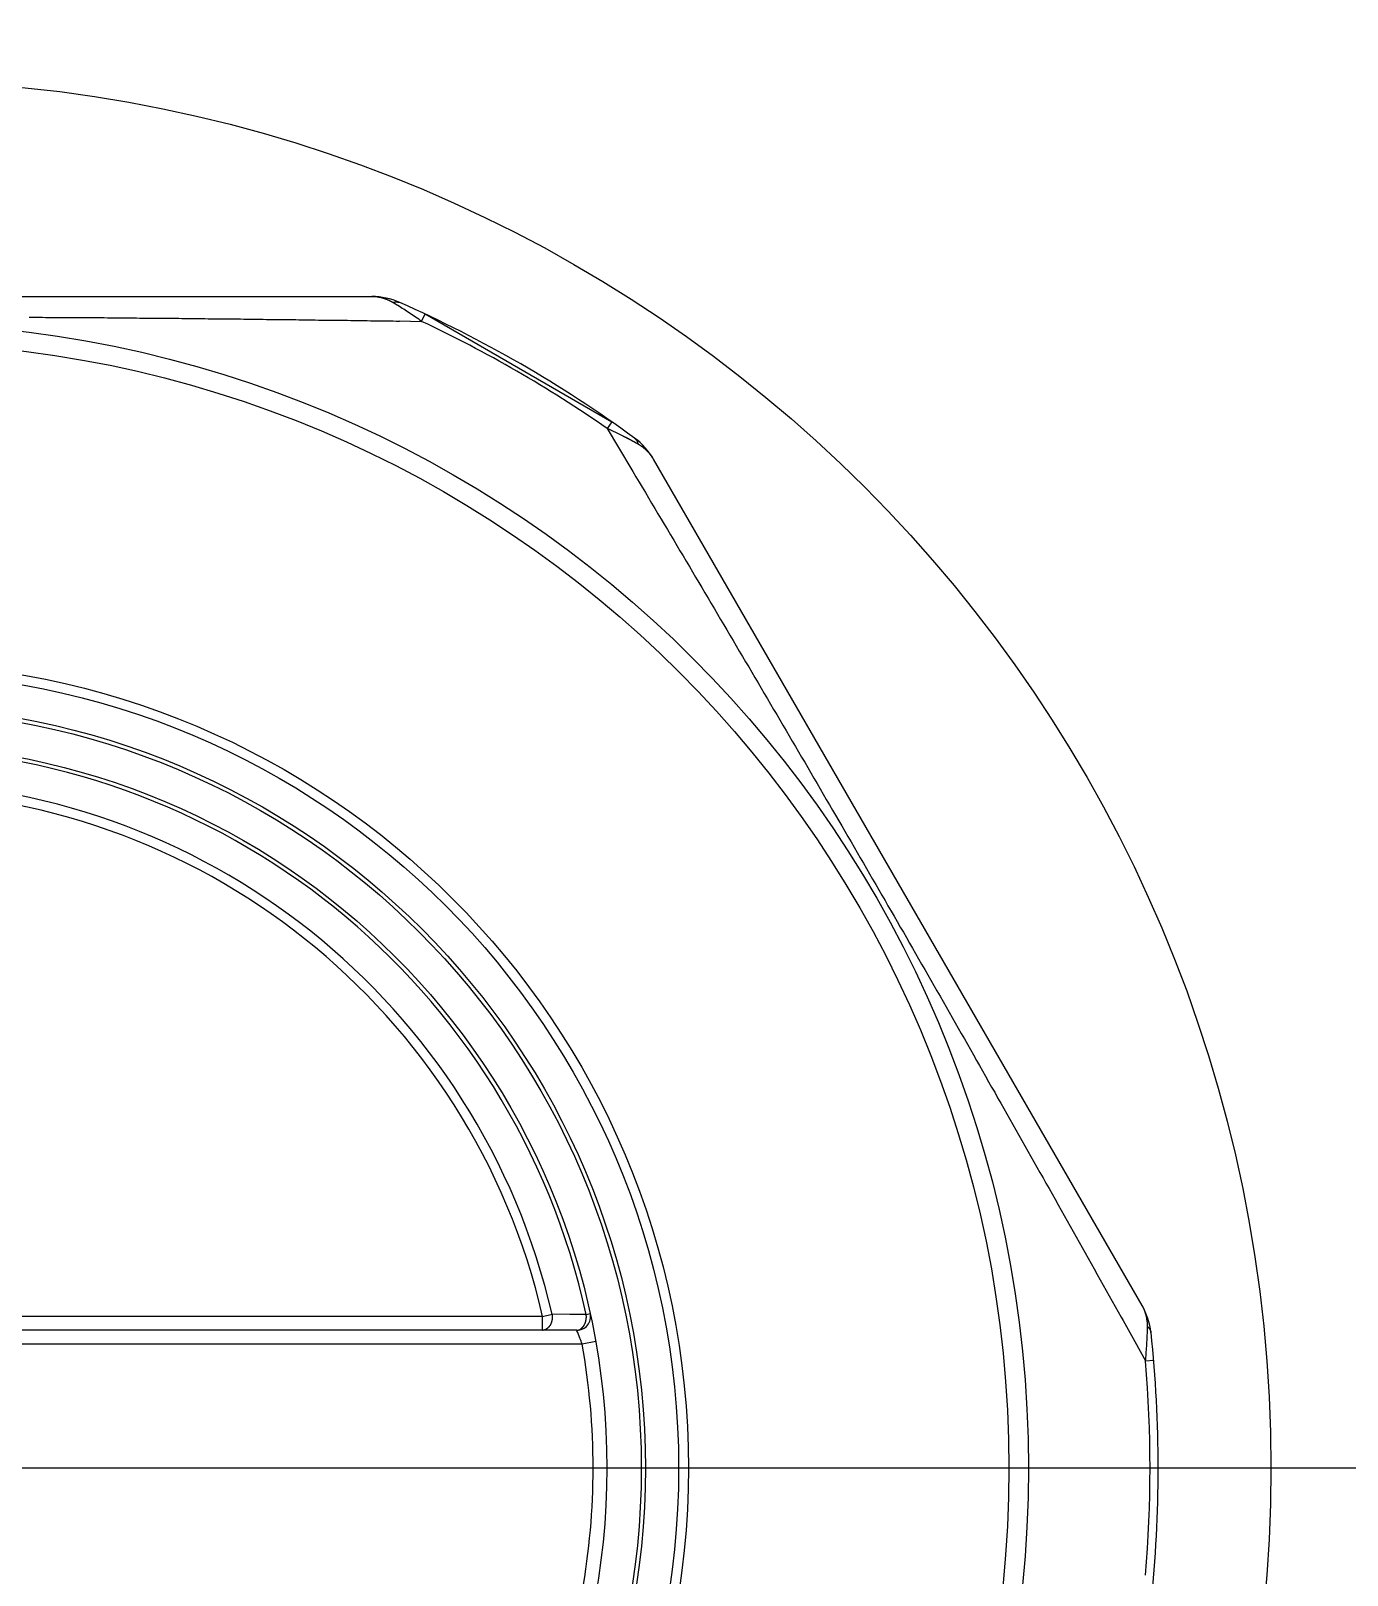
# Model space of a CAD drawing. Header units: millimetres. Extents: x 0 to 3800, y -67 to 2530.
# Drawn here: x 3289.23 to 3299.03, y 953.34 to 964.84 of the extents above; entities that cross this region are included whole.
import ezdxf
from ezdxf.lldxf.tags import DXFTag

# ---------------------------------------------------------------- set-up
doc = ezdxf.new("R2010")
doc.units = ezdxf.units.MM
doc.layers.add('내부선 및 부속', color=4, linetype='Continuous')
doc.layers.add('중심선', color=1, linetype='DASHED')
tags = doc.linetypes.add('DASHDOT', pattern=[70, 31, -13, 13, -13]).pattern_tags.tags
tags[10:11] = [DXFTag(74, 4), DXFTag(75, 0), DXFTag(340, '0'), DXFTag(46, 0.0), DXFTag(50, 0.0), DXFTag(44, 0.0), DXFTag(45, 0.0)]
tags[8:9] = [DXFTag(74, 4), DXFTag(75, 0), DXFTag(340, '0'), DXFTag(46, 0.0), DXFTag(50, 0.0), DXFTag(44, 0.0), DXFTag(45, 0.0)]
tags[6:7] = [DXFTag(74, 4), DXFTag(75, 0), DXFTag(340, '0'), DXFTag(46, 0.0), DXFTag(50, 0.0), DXFTag(44, 0.0), DXFTag(45, 0.0)]
tags[4:5] = [DXFTag(74, 4), DXFTag(75, 0), DXFTag(340, '0'), DXFTag(46, 0.0), DXFTag(50, 0.0), DXFTag(44, 0.0), DXFTag(45, 0.0)]
tags = doc.linetypes.add('DASHED', pattern=[25.72, 12.86, -12.86]).pattern_tags.tags
tags[6:7] = [DXFTag(74, 4), DXFTag(75, 0), DXFTag(340, '0'), DXFTag(46, 0.0), DXFTag(50, 0.0), DXFTag(44, 0.0), DXFTag(45, 0.0)]
tags[4:5] = [DXFTag(74, 4), DXFTag(75, 0), DXFTag(340, '0'), DXFTag(46, 0.0), DXFTag(50, 0.0), DXFTag(44, 0.0), DXFTag(45, 0.0)]

msp = doc.modelspace()

# ---------------------------------------------------------------- linework, layer by layer
at = {"layer": '내부선 및 부속', "linetype": 'Continuous'}
for p, q in [((3284.488, 962.862), (3291.765, 962.862)), ((3292.136, 962.677), (3292.162, 962.732)), ((3292.162, 962.732), (3293.552, 961.929)), ((3291.972, 962.68), (3292.136, 962.677)), ((3293.552, 961.929), (3293.518, 961.879)), ((3293.518, 961.879), (3293.602, 961.738)), ((3293.602, 961.738), (3293.709, 961.559)), ((3297.502, 955.348), (3293.864, 961.65)), ((3293.037, 955.265), (3283.215, 955.265)), ((3293.037, 955.265), (3293.108, 955.282)), ((3293.037, 955.163), (3293.037, 955.265)), ((3293.239, 955.281), (3293.108, 955.282)), ((3293.362, 955.281), (3293.239, 955.281)), ((3293.362, 955.281), (3293.391, 955.287)), ((3297.346, 955.26), (3297.36, 955.235)), ((3297.36, 955.235), (3297.447, 955.078)), ((3293.291, 955.163), (3282.961, 955.163)), ((3293.293, 955.159), (3293.291, 955.163)), ((3293.331, 955.06), (3282.921, 955.06)), ((3293.433, 955.078), (3293.332, 955.06)), ((3297.447, 955.078), (3297.528, 954.934)), ((3297.528, 954.934), (3297.588, 954.939))]:
    msp.add_line(p, q, dxfattribs=at)
at = {"layer": '내부선 및 부속', "linetype": 'Continuous', "flags": 128}
for points in [[(3291.921, 962.817), (3291.92, 962.818), (3291.919, 962.818), (3291.918, 962.819), (3291.917, 962.819), (3291.916, 962.82), (3291.916, 962.82), (3291.915, 962.821), (3291.914, 962.821), (3291.913, 962.822), (3291.912, 962.822), (3291.911, 962.823), (3291.91, 962.823), (3291.909, 962.824), (3291.908, 962.824), (3291.907, 962.825), (3291.907, 962.825), (3291.906, 962.826), (3291.905, 962.826), (3291.904, 962.827), (3291.903, 962.827), (3291.902, 962.828), (3291.901, 962.828), (3291.9, 962.829), (3291.899, 962.829), (3291.898, 962.83), (3291.897, 962.83), (3291.896, 962.83), (3291.896, 962.831), (3291.895, 962.831), (3291.894, 962.832), (3291.893, 962.832), (3291.892, 962.833), (3291.891, 962.833), (3291.89, 962.834), (3291.889, 962.834), (3291.888, 962.834), (3291.887, 962.835), (3291.886, 962.835), (3291.885, 962.836), (3291.884, 962.836), (3291.883, 962.836), (3291.882, 962.837), (3291.881, 962.837), (3291.88, 962.838), (3291.879, 962.838), (3291.879, 962.838), (3291.878, 962.839), (3291.877, 962.839), (3291.876, 962.84), (3291.875, 962.84), (3291.874, 962.84), (3291.873, 962.841), (3291.872, 962.841), (3291.871, 962.841), (3291.87, 962.842), (3291.869, 962.842), (3291.868, 962.843), (3291.867, 962.843), (3291.866, 962.843), (3291.865, 962.844), (3291.864, 962.844), (3291.863, 962.844), (3291.862, 962.845), (3291.861, 962.845), (3291.86, 962.845), (3291.859, 962.846), (3291.858, 962.846), (3291.857, 962.846), (3291.856, 962.847), (3291.855, 962.847), (3291.854, 962.847), (3291.853, 962.848), (3291.852, 962.848), (3291.851, 962.848), (3291.85, 962.848), (3291.849, 962.849), (3291.848, 962.849), (3291.847, 962.849), (3291.846, 962.85), (3291.845, 962.85), (3291.844, 962.85), (3291.843, 962.85), (3291.842, 962.851), (3291.841, 962.851), (3291.84, 962.851), (3291.839, 962.852), (3291.838, 962.852), (3291.837, 962.852), (3291.836, 962.852), (3291.835, 962.853), (3291.834, 962.853), (3291.833, 962.853), (3291.832, 962.853), (3291.831, 962.854), (3291.83, 962.854), (3291.829, 962.854), (3291.828, 962.854), (3291.827, 962.854), (3291.826, 962.855), (3291.825, 962.855), (3291.825, 962.855), (3291.824, 962.855), (3291.823, 962.855), (3291.822, 962.856), (3291.821, 962.856), (3291.82, 962.856), (3291.819, 962.856), (3291.818, 962.856), (3291.817, 962.857), (3291.816, 962.857), (3291.815, 962.857), (3291.814, 962.857), (3291.813, 962.857), (3291.812, 962.857), (3291.811, 962.858), (3291.81, 962.858), (3291.809, 962.858), (3291.808, 962.858), (3291.807, 962.858), (3291.806, 962.858), (3291.805, 962.859), (3291.804, 962.859), (3291.803, 962.859), (3291.802, 962.859), (3291.801, 962.859), (3291.8, 962.859), (3291.798, 962.859), (3291.797, 962.859), (3291.796, 962.86), (3291.795, 962.86), (3291.794, 962.86), (3291.793, 962.86), (3291.792, 962.86), (3291.791, 962.86), (3291.79, 962.86), (3291.789, 962.86), (3291.788, 962.86), (3291.787, 962.86), (3291.786, 962.861), (3291.785, 962.861), (3291.784, 962.861), (3291.783, 962.861), (3291.782, 962.861), (3291.781, 962.861), (3291.78, 962.861), (3291.779, 962.861), (3291.778, 962.861), (3291.777, 962.861), (3291.776, 962.861), (3291.775, 962.861), (3291.774, 962.861), (3291.773, 962.861), (3291.772, 962.861), (3291.771, 962.861), (3291.77, 962.861), (3291.769, 962.861), (3291.768, 962.861), (3291.767, 962.861), (3291.766, 962.861), (3291.764, 962.861), (3291.764, 962.861)], [(3291.921, 962.817), (3291.921, 962.817), (3291.922, 962.818), (3291.922, 962.818), (3291.922, 962.818), (3291.922, 962.818), (3291.923, 962.818), (3291.923, 962.818), (3291.923, 962.818), (3291.924, 962.818), (3291.924, 962.818), (3291.924, 962.819), (3291.925, 962.819), (3291.925, 962.819), (3291.925, 962.819), (3291.926, 962.819), (3291.926, 962.819), (3291.926, 962.819), (3291.927, 962.819), (3291.927, 962.819), (3291.927, 962.819), (3291.927, 962.819), (3291.928, 962.82), (3291.928, 962.82), (3291.928, 962.82), (3291.929, 962.82), (3291.929, 962.82), (3291.929, 962.82), (3291.93, 962.82), (3291.93, 962.82), (3291.93, 962.82), (3291.931, 962.82), (3291.931, 962.82), (3291.931, 962.82), (3291.932, 962.82), (3291.932, 962.821), (3291.932, 962.821), (3291.933, 962.821), (3291.933, 962.821), (3291.933, 962.821), (3291.934, 962.821), (3291.934, 962.821), (3291.934, 962.821), (3291.935, 962.821), (3291.935, 962.821), (3291.935, 962.821), (3291.936, 962.821), (3291.936, 962.821), (3291.936, 962.821), (3291.937, 962.821), (3291.937, 962.821), (3291.937, 962.821), (3291.937, 962.822), (3291.938, 962.822), (3291.938, 962.822), (3291.938, 962.822), (3291.939, 962.822), (3291.939, 962.822), (3291.939, 962.822), (3291.94, 962.822), (3291.94, 962.822), (3291.94, 962.822), (3291.941, 962.822), (3291.941, 962.822), (3291.941, 962.822), (3291.942, 962.822), (3291.942, 962.822), (3291.942, 962.822), (3291.943, 962.822), (3291.943, 962.822), (3291.943, 962.822), (3291.944, 962.822), (3291.944, 962.822), (3291.944, 962.822), (3291.945, 962.822), (3291.945, 962.822), (3291.945, 962.822), (3291.946, 962.822), (3291.946, 962.822), (3291.946, 962.822), (3291.947, 962.822), (3291.947, 962.822), (3291.947, 962.822), (3291.948, 962.822), (3291.948, 962.822), (3291.948, 962.822), (3291.949, 962.822), (3291.949, 962.822), (3291.949, 962.822), (3291.95, 962.822), (3291.95, 962.822), (3291.951, 962.822), (3291.951, 962.822), (3291.951, 962.822), (3291.952, 962.822), (3291.952, 962.822), (3291.952, 962.822), (3291.953, 962.822), (3291.953, 962.822), (3291.953, 962.822), (3291.954, 962.822), (3291.954, 962.822), (3291.954, 962.822), (3291.954, 962.822), (3291.955, 962.822), (3291.955, 962.822), (3291.955, 962.822), (3291.956, 962.822), (3291.956, 962.822), (3291.956, 962.822), (3291.957, 962.822), (3291.957, 962.822), (3291.957, 962.822), (3291.957, 962.822), (3291.958, 962.822), (3291.958, 962.821), (3291.958, 962.821), (3291.959, 962.821), (3291.959, 962.821), (3291.959, 962.821), (3291.96, 962.821), (3291.96, 962.821), (3291.96, 962.821), (3291.961, 962.821), (3291.961, 962.821), (3291.961, 962.821), (3291.962, 962.821), (3291.962, 962.821), (3291.962, 962.821), (3291.963, 962.821), (3291.963, 962.821), (3291.963, 962.82), (3291.964, 962.82), (3291.964, 962.82), (3291.964, 962.82), (3291.965, 962.82), (3291.965, 962.82), (3291.965, 962.82), (3291.966, 962.82), (3291.966, 962.82), (3291.966, 962.82), (3291.967, 962.82), (3291.967, 962.819), (3291.967, 962.819), (3291.967, 962.819), (3291.968, 962.819), (3291.968, 962.819), (3291.968, 962.819), (3291.969, 962.819), (3291.969, 962.819), (3291.969, 962.819), (3291.97, 962.818), (3291.97, 962.818), (3291.97, 962.818), (3291.971, 962.818), (3291.971, 962.818), (3291.971, 962.818), (3291.971, 962.818), (3291.972, 962.818), (3291.972, 962.818), (3291.972, 962.817), (3291.972, 962.817)], [(3291.959, 962.795), (3291.958, 962.795), (3291.958, 962.795), (3291.958, 962.795), (3291.957, 962.795), (3291.957, 962.796), (3291.957, 962.796), (3291.957, 962.796), (3291.956, 962.796), (3291.956, 962.796), (3291.956, 962.796), (3291.955, 962.797), (3291.955, 962.797), (3291.955, 962.797), (3291.954, 962.797), (3291.954, 962.797), (3291.954, 962.798), (3291.954, 962.798), (3291.953, 962.798), (3291.953, 962.798), (3291.953, 962.798), (3291.952, 962.798), (3291.952, 962.799), (3291.952, 962.799), (3291.952, 962.799), (3291.951, 962.799), (3291.951, 962.799), (3291.951, 962.8), (3291.95, 962.8), (3291.95, 962.8), (3291.95, 962.8), (3291.949, 962.8), (3291.949, 962.8), (3291.949, 962.801), (3291.949, 962.801), (3291.948, 962.801), (3291.948, 962.801), (3291.948, 962.801), (3291.947, 962.802), (3291.947, 962.802), (3291.947, 962.802), (3291.946, 962.802), (3291.946, 962.802), (3291.946, 962.802), (3291.946, 962.803), (3291.945, 962.803), (3291.945, 962.803), (3291.945, 962.803), (3291.944, 962.803), (3291.944, 962.804), (3291.944, 962.804), (3291.944, 962.804), (3291.943, 962.804), (3291.943, 962.804), (3291.943, 962.804), (3291.942, 962.805), (3291.942, 962.805), (3291.942, 962.805), (3291.941, 962.805), (3291.941, 962.805), (3291.941, 962.806), (3291.941, 962.806), (3291.94, 962.806), (3291.94, 962.806), (3291.94, 962.806), (3291.939, 962.806), (3291.939, 962.807), (3291.939, 962.807), (3291.938, 962.807), (3291.938, 962.807), (3291.938, 962.807), (3291.938, 962.807), (3291.937, 962.808), (3291.937, 962.808), (3291.937, 962.808), (3291.936, 962.808), (3291.936, 962.808), (3291.936, 962.809), (3291.936, 962.809), (3291.935, 962.809), (3291.935, 962.809), (3291.935, 962.809), (3291.934, 962.809), (3291.934, 962.81), (3291.934, 962.81), (3291.933, 962.81), (3291.933, 962.81), (3291.933, 962.81), (3291.933, 962.811), (3291.932, 962.811), (3291.932, 962.811), (3291.932, 962.811), (3291.931, 962.811), (3291.931, 962.811), (3291.931, 962.812), (3291.93, 962.812), (3291.93, 962.812), (3291.93, 962.812), (3291.93, 962.812), (3291.929, 962.812), (3291.929, 962.813), (3291.929, 962.813), (3291.929, 962.813), (3291.928, 962.813), (3291.928, 962.813), (3291.928, 962.813), (3291.927, 962.814), (3291.927, 962.814), (3291.927, 962.814), (3291.927, 962.814), (3291.926, 962.814), (3291.926, 962.814), (3291.926, 962.815), (3291.925, 962.815), (3291.925, 962.815), (3291.925, 962.815), (3291.925, 962.815), (3291.924, 962.815), (3291.924, 962.816), (3291.924, 962.816), (3291.923, 962.816), (3291.923, 962.816), (3291.923, 962.816), (3291.922, 962.817), (3291.922, 962.817), (3291.922, 962.817), (3291.922, 962.817), (3291.921, 962.817), (3291.921, 962.817), (3291.921, 962.817)], [(3289.214, 962.708), (3289.239, 962.708), (3289.263, 962.708), (3289.287, 962.708), (3289.311, 962.708), (3289.335, 962.707), (3289.36, 962.707), (3289.384, 962.707), (3289.408, 962.707), (3289.432, 962.707), (3289.456, 962.707), (3289.48, 962.707), (3289.505, 962.706), (3289.529, 962.706), (3289.553, 962.706), (3289.577, 962.706), (3289.601, 962.706), (3289.626, 962.706), (3289.65, 962.705), (3289.674, 962.705), (3289.698, 962.705), (3289.722, 962.705), (3289.746, 962.705), (3289.771, 962.705), (3289.795, 962.704), (3289.819, 962.704), (3289.843, 962.704), (3289.867, 962.704), (3289.892, 962.704), (3289.916, 962.703), (3289.94, 962.703), (3289.964, 962.703), (3289.988, 962.703), (3290.013, 962.703), (3290.037, 962.702), (3290.061, 962.702), (3290.085, 962.702), (3290.109, 962.702), (3290.133, 962.701), (3290.158, 962.701), (3290.182, 962.701), (3290.206, 962.701), (3290.23, 962.701), (3290.254, 962.7), (3290.279, 962.7), (3290.303, 962.7), (3290.327, 962.7), (3290.351, 962.699), (3290.375, 962.699), (3290.399, 962.699), (3290.424, 962.699), (3290.448, 962.698), (3290.472, 962.698), (3290.496, 962.698), (3290.52, 962.698), (3290.545, 962.697), (3290.545, 962.697), (3290.569, 962.697), (3290.593, 962.697), (3290.617, 962.697), (3290.641, 962.696), (3290.666, 962.696), (3290.69, 962.696), (3290.714, 962.695), (3290.738, 962.695), (3290.762, 962.695), (3290.786, 962.695), (3290.811, 962.694), (3290.835, 962.694), (3290.859, 962.694), (3290.883, 962.694), (3290.907, 962.693), (3290.932, 962.693), (3290.956, 962.693), (3290.98, 962.692), (3291.004, 962.692), (3291.028, 962.692), (3291.052, 962.691), (3291.077, 962.691), (3291.101, 962.691), (3291.125, 962.691), (3291.149, 962.69), (3291.173, 962.69), (3291.198, 962.69), (3291.222, 962.689), (3291.246, 962.689), (3291.27, 962.689), (3291.294, 962.688), (3291.318, 962.688), (3291.343, 962.688), (3291.367, 962.687), (3291.391, 962.687), (3291.415, 962.687), (3291.439, 962.687), (3291.464, 962.686), (3291.488, 962.686), (3291.512, 962.686), (3291.536, 962.685), (3291.56, 962.685), (3291.584, 962.685), (3291.609, 962.684), (3291.633, 962.684), (3291.657, 962.684), (3291.681, 962.683), (3291.705, 962.683), (3291.73, 962.683), (3291.754, 962.682), (3291.778, 962.682), (3291.802, 962.681), (3291.826, 962.681), (3291.851, 962.681), (3291.875, 962.68), (3291.899, 962.68), (3291.923, 962.68), (3291.947, 962.679), (3291.971, 962.679), (3291.971, 962.679)], [(3293.747, 961.763), (3293.746, 961.763), (3293.746, 961.764), (3293.745, 961.764), (3293.745, 961.765), (3293.744, 961.765), (3293.743, 961.765), (3293.743, 961.766), (3293.742, 961.766), (3293.741, 961.766), (3293.741, 961.767), (3293.74, 961.767), (3293.739, 961.767), (3293.739, 961.768), (3293.738, 961.768), (3293.737, 961.769), (3293.737, 961.769), (3293.736, 961.769), (3293.735, 961.77), (3293.735, 961.77), (3293.734, 961.77), (3293.733, 961.771), (3293.733, 961.771), (3293.732, 961.771), (3293.731, 961.772), (3293.731, 961.772), (3293.73, 961.773), (3293.729, 961.773), (3293.729, 961.773), (3293.728, 961.774), (3293.727, 961.774), (3293.727, 961.774), (3293.726, 961.775), (3293.725, 961.775), (3293.725, 961.775), (3293.724, 961.776), (3293.724, 961.776), (3293.723, 961.777), (3293.722, 961.777), (3293.722, 961.777), (3293.721, 961.778), (3293.72, 961.778), (3293.72, 961.778), (3293.719, 961.779), (3293.718, 961.779), (3293.718, 961.779), (3293.717, 961.78), (3293.716, 961.78), (3293.716, 961.781), (3293.715, 961.781), (3293.714, 961.781), (3293.714, 961.782), (3293.713, 961.782), (3293.712, 961.782), (3293.712, 961.783), (3293.711, 961.783), (3293.71, 961.783), (3293.71, 961.784), (3293.709, 961.784), (3293.708, 961.784), (3293.708, 961.785), (3293.707, 961.785), (3293.706, 961.786), (3293.706, 961.786), (3293.705, 961.786), (3293.704, 961.787), (3293.704, 961.787), (3293.703, 961.787), (3293.702, 961.788), (3293.702, 961.788), (3293.701, 961.788), (3293.7, 961.789), (3293.7, 961.789), (3293.699, 961.789), (3293.698, 961.79), (3293.698, 961.79), (3293.697, 961.79), (3293.696, 961.791), (3293.696, 961.791), (3293.695, 961.792), (3293.694, 961.792), (3293.694, 961.792), (3293.693, 961.793), (3293.692, 961.793), (3293.692, 961.793), (3293.691, 961.794), (3293.69, 961.794), (3293.69, 961.794), (3293.689, 961.795), (3293.688, 961.795), (3293.688, 961.795), (3293.687, 961.796), (3293.686, 961.796), (3293.686, 961.796), (3293.685, 961.797), (3293.684, 961.797), (3293.684, 961.797), (3293.683, 961.798), (3293.682, 961.798), (3293.682, 961.799), (3293.681, 961.799), (3293.681, 961.799), (3293.68, 961.799), (3293.68, 961.8), (3293.679, 961.8), (3293.678, 961.8), (3293.678, 961.801), (3293.677, 961.801), (3293.676, 961.801), (3293.676, 961.802), (3293.675, 961.802), (3293.674, 961.802), (3293.674, 961.803), (3293.673, 961.803), (3293.672, 961.803), (3293.672, 961.804), (3293.671, 961.804), (3293.67, 961.804), (3293.67, 961.805), (3293.669, 961.805), (3293.668, 961.805), (3293.668, 961.806), (3293.667, 961.806), (3293.666, 961.806), (3293.666, 961.807), (3293.665, 961.807), (3293.664, 961.808), (3293.664, 961.808), (3293.663, 961.808), (3293.662, 961.809), (3293.662, 961.809), (3293.661, 961.809), (3293.66, 961.81), (3293.66, 961.81), (3293.659, 961.81), (3293.658, 961.811), (3293.658, 961.811), (3293.657, 961.811), (3293.656, 961.812), (3293.656, 961.812), (3293.655, 961.812), (3293.654, 961.813), (3293.654, 961.813), (3293.653, 961.813), (3293.652, 961.814), (3293.652, 961.814), (3293.651, 961.814), (3293.65, 961.815), (3293.65, 961.815), (3293.649, 961.815), (3293.648, 961.816), (3293.648, 961.816), (3293.647, 961.816), (3293.646, 961.817), (3293.646, 961.817), (3293.645, 961.817), (3293.644, 961.818), (3293.644, 961.818), (3293.643, 961.818), (3293.642, 961.819), (3293.642, 961.819), (3293.642, 961.819)], [(3293.721, 961.808), (3293.722, 961.807), (3293.722, 961.807), (3293.722, 961.807), (3293.722, 961.807), (3293.723, 961.807), (3293.723, 961.806), (3293.723, 961.806), (3293.723, 961.806), (3293.724, 961.806), (3293.724, 961.806), (3293.724, 961.805), (3293.724, 961.805), (3293.725, 961.805), (3293.725, 961.805), (3293.725, 961.805), (3293.725, 961.804), (3293.726, 961.804), (3293.726, 961.804), (3293.726, 961.804), (3293.726, 961.803), (3293.727, 961.803), (3293.727, 961.803), (3293.727, 961.803), (3293.727, 961.803), (3293.728, 961.802), (3293.728, 961.802), (3293.728, 961.802), (3293.728, 961.802), (3293.729, 961.801), (3293.729, 961.801), (3293.729, 961.801), (3293.729, 961.801), (3293.729, 961.8), (3293.73, 961.8), (3293.73, 961.8), (3293.73, 961.8), (3293.73, 961.799), (3293.731, 961.799), (3293.731, 961.799), (3293.731, 961.799), (3293.731, 961.798), (3293.731, 961.798), (3293.732, 961.798), (3293.732, 961.798), (3293.732, 961.797), (3293.732, 961.797), (3293.732, 961.797), (3293.733, 961.797), (3293.733, 961.796), (3293.733, 961.796), (3293.733, 961.796), (3293.734, 961.796), (3293.734, 961.795), (3293.734, 961.795), (3293.734, 961.795), (3293.734, 961.795), (3293.734, 961.794), (3293.735, 961.794), (3293.735, 961.794), (3293.735, 961.793), (3293.735, 961.793), (3293.735, 961.793), (3293.736, 961.793), (3293.736, 961.792), (3293.736, 961.792), (3293.736, 961.792), (3293.736, 961.791), (3293.736, 961.791), (3293.737, 961.791), (3293.737, 961.791), (3293.737, 961.79), (3293.737, 961.79), (3293.737, 961.79), (3293.738, 961.79), (3293.738, 961.789), (3293.738, 961.789), (3293.738, 961.789), (3293.738, 961.788), (3293.738, 961.788), (3293.738, 961.788), (3293.739, 961.787), (3293.739, 961.787), (3293.739, 961.787), (3293.739, 961.787), (3293.739, 961.786), (3293.739, 961.786), (3293.74, 961.786), (3293.74, 961.785), (3293.74, 961.785), (3293.74, 961.785), (3293.74, 961.785), (3293.74, 961.784), (3293.74, 961.784), (3293.741, 961.784), (3293.741, 961.783), (3293.741, 961.783), (3293.741, 961.783), (3293.741, 961.782), (3293.741, 961.782), (3293.741, 961.782), (3293.741, 961.782), (3293.742, 961.781), (3293.742, 961.781), (3293.742, 961.781), (3293.742, 961.781), (3293.742, 961.78), (3293.742, 961.78), (3293.742, 961.78), (3293.742, 961.779), (3293.743, 961.779), (3293.743, 961.779), (3293.743, 961.778), (3293.743, 961.778), (3293.743, 961.778), (3293.743, 961.777), (3293.743, 961.777), (3293.743, 961.777), (3293.744, 961.776), (3293.744, 961.776), (3293.744, 961.776), (3293.744, 961.776), (3293.744, 961.775), (3293.744, 961.775), (3293.744, 961.775), (3293.744, 961.774), (3293.744, 961.774), (3293.744, 961.774), (3293.745, 961.773), (3293.745, 961.773), (3293.745, 961.773), (3293.745, 961.772), (3293.745, 961.772), (3293.745, 961.772), (3293.745, 961.771), (3293.745, 961.771), (3293.745, 961.771), (3293.745, 961.77), (3293.745, 961.77), (3293.746, 961.77), (3293.746, 961.769), (3293.746, 961.769), (3293.746, 961.769), (3293.746, 961.769), (3293.746, 961.768), (3293.746, 961.768), (3293.746, 961.768), (3293.746, 961.767), (3293.746, 961.767), (3293.746, 961.767), (3293.746, 961.766), (3293.747, 961.766), (3293.747, 961.766), (3293.747, 961.765), (3293.747, 961.765), (3293.747, 961.765), (3293.747, 961.764), (3293.747, 961.764), (3293.747, 961.764), (3293.747, 961.763), (3293.747, 961.763), (3293.747, 961.763)], [(3293.863, 961.65), (3293.863, 961.65), (3293.862, 961.651), (3293.862, 961.652), (3293.861, 961.653), (3293.861, 961.654), (3293.86, 961.655), (3293.86, 961.656), (3293.859, 961.657), (3293.859, 961.657), (3293.858, 961.658), (3293.858, 961.659), (3293.857, 961.66), (3293.856, 961.661), (3293.856, 961.662), (3293.855, 961.663), (3293.855, 961.664), (3293.854, 961.664), (3293.854, 961.665), (3293.853, 961.666), (3293.853, 961.667), (3293.852, 961.668), (3293.851, 961.669), (3293.851, 961.67), (3293.85, 961.67), (3293.85, 961.671), (3293.849, 961.672), (3293.848, 961.673), (3293.848, 961.674), (3293.847, 961.675), (3293.847, 961.675), (3293.846, 961.676), (3293.845, 961.677), (3293.845, 961.678), (3293.844, 961.679), (3293.844, 961.68), (3293.843, 961.68), (3293.842, 961.681), (3293.842, 961.682), (3293.841, 961.683), (3293.84, 961.684), (3293.84, 961.684), (3293.839, 961.685), (3293.838, 961.686), (3293.838, 961.687), (3293.837, 961.688), (3293.837, 961.688), (3293.836, 961.689), (3293.835, 961.69), (3293.835, 961.691), (3293.834, 961.692), (3293.833, 961.692), (3293.833, 961.693), (3293.832, 961.694), (3293.831, 961.695), (3293.83, 961.696), (3293.83, 961.696), (3293.829, 961.697), (3293.828, 961.698), (3293.828, 961.699), (3293.827, 961.699), (3293.826, 961.7), (3293.826, 961.701), (3293.825, 961.702), (3293.824, 961.702), (3293.824, 961.703), (3293.823, 961.704), (3293.822, 961.705), (3293.821, 961.705), (3293.821, 961.706), (3293.82, 961.707), (3293.819, 961.708), (3293.819, 961.708), (3293.818, 961.709), (3293.817, 961.71), (3293.816, 961.711), (3293.816, 961.711), (3293.815, 961.712), (3293.814, 961.713), (3293.813, 961.714), (3293.813, 961.714), (3293.812, 961.715), (3293.811, 961.716), (3293.81, 961.716), (3293.81, 961.717), (3293.809, 961.718), (3293.808, 961.719), (3293.807, 961.719), (3293.807, 961.72), (3293.806, 961.721), (3293.805, 961.721), (3293.804, 961.722), (3293.803, 961.723), (3293.803, 961.723), (3293.802, 961.724), (3293.801, 961.725), (3293.8, 961.725), (3293.8, 961.726), (3293.799, 961.727), (3293.798, 961.728), (3293.797, 961.728), (3293.797, 961.728), (3293.796, 961.729), (3293.796, 961.73), (3293.795, 961.73), (3293.794, 961.731), (3293.793, 961.731), (3293.792, 961.732), (3293.792, 961.733), (3293.791, 961.733), (3293.79, 961.734), (3293.789, 961.735), (3293.788, 961.735), (3293.788, 961.736), (3293.787, 961.737), (3293.786, 961.737), (3293.785, 961.738), (3293.784, 961.739), (3293.783, 961.739), (3293.783, 961.74), (3293.782, 961.74), (3293.781, 961.741), (3293.78, 961.742), (3293.779, 961.742), (3293.778, 961.743), (3293.778, 961.743), (3293.777, 961.744), (3293.776, 961.745), (3293.775, 961.745), (3293.774, 961.746), (3293.773, 961.746), (3293.772, 961.747), (3293.772, 961.748), (3293.771, 961.748), (3293.77, 961.749), (3293.769, 961.749), (3293.768, 961.75), (3293.767, 961.751), (3293.766, 961.751), (3293.766, 961.752), (3293.765, 961.752), (3293.764, 961.753), (3293.763, 961.753), (3293.762, 961.754), (3293.761, 961.755), (3293.76, 961.755), (3293.76, 961.756), (3293.759, 961.756), (3293.758, 961.757), (3293.757, 961.757), (3293.756, 961.758), (3293.755, 961.758), (3293.754, 961.759), (3293.753, 961.759), (3293.752, 961.76), (3293.752, 961.76), (3293.751, 961.761), (3293.75, 961.761), (3293.749, 961.762), (3293.748, 961.763), (3293.747, 961.763), (3293.747, 961.763)], [(3293.709, 961.559), (3293.732, 961.52), (3293.756, 961.48), (3293.779, 961.441), (3293.802, 961.402), (3293.826, 961.362), (3293.849, 961.323), (3293.873, 961.284), (3293.896, 961.244), (3293.919, 961.205), (3293.943, 961.166), (3293.966, 961.126), (3293.989, 961.087), (3294.013, 961.048), (3294.036, 961.008), (3294.06, 960.969), (3294.083, 960.93), (3294.106, 960.89), (3294.13, 960.851), (3294.153, 960.812), (3294.176, 960.772), (3294.2, 960.733), (3294.223, 960.694), (3294.246, 960.654), (3294.269, 960.615), (3294.293, 960.576), (3294.316, 960.536), (3294.339, 960.497), (3294.363, 960.457), (3294.386, 960.418), (3294.409, 960.379), (3294.432, 960.339), (3294.456, 960.3), (3294.479, 960.26), (3294.502, 960.221), (3294.525, 960.182), (3294.549, 960.142), (3294.572, 960.103), (3294.595, 960.063), (3294.618, 960.024), (3294.642, 959.985), (3294.665, 959.945), (3294.688, 959.906), (3294.711, 959.866), (3294.734, 959.827), (3294.757, 959.787), (3294.781, 959.748), (3294.804, 959.709), (3294.827, 959.669), (3294.85, 959.63), (3294.873, 959.59), (3294.896, 959.551), (3294.92, 959.511), (3294.943, 959.472), (3294.966, 959.432), (3294.989, 959.393), (3295.012, 959.353), (3295.035, 959.314), (3295.058, 959.274), (3295.081, 959.235), (3295.104, 959.195), (3295.127, 959.156), (3295.15, 959.116), (3295.173, 959.077), (3295.196, 959.037), (3295.219, 958.998), (3295.242, 958.958), (3295.265, 958.919), (3295.288, 958.879), (3295.311, 958.84), (3295.334, 958.8), (3295.357, 958.76), (3295.38, 958.721), (3295.403, 958.681), (3295.426, 958.642), (3295.449, 958.602), (3295.472, 958.562), (3295.495, 958.523), (3295.518, 958.483), (3295.541, 958.444), (3295.564, 958.404), (3295.587, 958.364), (3295.609, 958.325), (3295.632, 958.285), (3295.655, 958.246), (3295.678, 958.206), (3295.701, 958.166), (3295.724, 958.127), (3295.746, 958.087), (3295.769, 958.047), (3295.792, 958.008), (3295.815, 957.968), (3295.837, 957.928), (3295.86, 957.889), (3295.883, 957.849), (3295.906, 957.809), (3295.928, 957.769), (3295.951, 957.73), (3295.974, 957.69), (3295.997, 957.65), (3296.019, 957.611), (3296.019, 957.611), (3296.042, 957.571), (3296.065, 957.531), (3296.087, 957.491), (3296.11, 957.452), (3296.133, 957.412), (3296.155, 957.372), (3296.178, 957.332), (3296.201, 957.293), (3296.223, 957.253), (3296.246, 957.213), (3296.268, 957.173), (3296.291, 957.134), (3296.314, 957.094), (3296.336, 957.054), (3296.359, 957.014), (3296.381, 956.974), (3296.404, 956.935), (3296.426, 956.895), (3296.449, 956.855), (3296.471, 956.815), (3296.494, 956.775), (3296.517, 956.736), (3296.539, 956.696), (3296.562, 956.656), (3296.584, 956.616), (3296.607, 956.576), (3296.629, 956.536), (3296.651, 956.497), (3296.674, 956.457), (3296.696, 956.417), (3296.719, 956.377), (3296.741, 956.337), (3296.764, 956.297), (3296.786, 956.258), (3296.809, 956.218), (3296.831, 956.178), (3296.854, 956.138), (3296.876, 956.098), (3296.898, 956.058), (3296.921, 956.018), (3296.943, 955.978), (3296.966, 955.938), (3296.988, 955.899), (3297.01, 955.859), (3297.033, 955.819), (3297.055, 955.779), (3297.077, 955.739), (3297.1, 955.699), (3297.122, 955.659), (3297.145, 955.619), (3297.167, 955.579), (3297.189, 955.539), (3297.212, 955.499), (3297.234, 955.46), (3297.256, 955.42), (3297.279, 955.38), (3297.301, 955.34), (3297.323, 955.3), (3297.345, 955.26), (3297.345, 955.26)], [(3297.542, 955.19), (3297.542, 955.191), (3297.542, 955.192), (3297.542, 955.193), (3297.542, 955.194), (3297.542, 955.195), (3297.542, 955.196), (3297.542, 955.197), (3297.542, 955.198), (3297.542, 955.199), (3297.542, 955.2), (3297.542, 955.201), (3297.542, 955.202), (3297.542, 955.203), (3297.542, 955.204), (3297.542, 955.205), (3297.542, 955.207), (3297.542, 955.208), (3297.542, 955.209), (3297.542, 955.21), (3297.542, 955.211), (3297.542, 955.212), (3297.541, 955.213), (3297.541, 955.214), (3297.541, 955.215), (3297.541, 955.216), (3297.541, 955.217), (3297.541, 955.218), (3297.541, 955.219), (3297.541, 955.22), (3297.541, 955.221), (3297.541, 955.222), (3297.541, 955.223), (3297.541, 955.224), (3297.54, 955.225), (3297.54, 955.226), (3297.54, 955.227), (3297.54, 955.228), (3297.54, 955.229), (3297.54, 955.23), (3297.54, 955.231), (3297.54, 955.232), (3297.54, 955.233), (3297.539, 955.234), (3297.539, 955.235), (3297.539, 955.236), (3297.539, 955.237), (3297.539, 955.238), (3297.539, 955.239), (3297.539, 955.24), (3297.538, 955.241), (3297.538, 955.242), (3297.538, 955.243), (3297.538, 955.244), (3297.538, 955.245), (3297.538, 955.247), (3297.537, 955.248), (3297.537, 955.249), (3297.537, 955.25), (3297.537, 955.251), (3297.537, 955.252), (3297.537, 955.253), (3297.536, 955.254), (3297.536, 955.255), (3297.536, 955.256), (3297.536, 955.257), (3297.536, 955.258), (3297.535, 955.259), (3297.535, 955.26), (3297.535, 955.261), (3297.535, 955.262), (3297.535, 955.263), (3297.534, 955.264), (3297.534, 955.265), (3297.534, 955.266), (3297.534, 955.267), (3297.533, 955.268), (3297.533, 955.269), (3297.533, 955.27), (3297.533, 955.271), (3297.532, 955.272), (3297.532, 955.273), (3297.532, 955.274), (3297.532, 955.275), (3297.531, 955.276), (3297.531, 955.277), (3297.531, 955.278), (3297.53, 955.279), (3297.53, 955.28), (3297.53, 955.281), (3297.53, 955.282), (3297.529, 955.283), (3297.529, 955.284), (3297.529, 955.285), (3297.528, 955.286), (3297.528, 955.287), (3297.528, 955.288), (3297.528, 955.289), (3297.527, 955.29), (3297.527, 955.291), (3297.527, 955.292), (3297.527, 955.292), (3297.526, 955.293), (3297.526, 955.294), (3297.526, 955.295), (3297.525, 955.296), (3297.525, 955.297), (3297.525, 955.298), (3297.524, 955.299), (3297.524, 955.3), (3297.524, 955.301), (3297.523, 955.302), (3297.523, 955.303), (3297.522, 955.304), (3297.522, 955.305), (3297.522, 955.306), (3297.521, 955.307), (3297.521, 955.307), (3297.521, 955.308), (3297.52, 955.309), (3297.52, 955.31), (3297.519, 955.311), (3297.519, 955.312), (3297.519, 955.313), (3297.518, 955.314), (3297.518, 955.315), (3297.518, 955.316), (3297.517, 955.317), (3297.517, 955.318), (3297.516, 955.319), (3297.516, 955.32), (3297.515, 955.321), (3297.515, 955.322), (3297.515, 955.323), (3297.514, 955.324), (3297.514, 955.325), (3297.513, 955.326), (3297.513, 955.327), (3297.512, 955.327), (3297.512, 955.328), (3297.512, 955.329), (3297.511, 955.33), (3297.511, 955.331), (3297.51, 955.332), (3297.51, 955.333), (3297.509, 955.334), (3297.509, 955.335), (3297.508, 955.336), (3297.508, 955.337), (3297.507, 955.338), (3297.507, 955.339), (3297.506, 955.339), (3297.506, 955.34), (3297.505, 955.341), (3297.505, 955.342), (3297.504, 955.343), (3297.504, 955.344), (3297.503, 955.345), (3297.503, 955.346), (3297.502, 955.347), (3297.502, 955.348), (3297.502, 955.348)], [(3293.108, 955.281), (3293.108, 955.28), (3293.108, 955.28), (3293.108, 955.279), (3293.108, 955.278), (3293.108, 955.277), (3293.108, 955.276), (3293.108, 955.276), (3293.108, 955.275), (3293.109, 955.274), (3293.109, 955.273), (3293.109, 955.273), (3293.109, 955.272), (3293.109, 955.271), (3293.109, 955.27), (3293.109, 955.269), (3293.109, 955.269), (3293.109, 955.268), (3293.109, 955.267), (3293.109, 955.266), (3293.109, 955.265), (3293.109, 955.265), (3293.109, 955.264), (3293.109, 955.263), (3293.109, 955.262), (3293.109, 955.261), (3293.109, 955.261), (3293.109, 955.26), (3293.109, 955.259), (3293.109, 955.258), (3293.109, 955.257), (3293.109, 955.257), (3293.109, 955.256), (3293.109, 955.255), (3293.109, 955.254), (3293.108, 955.253), (3293.108, 955.253), (3293.108, 955.252), (3293.108, 955.251), (3293.108, 955.25), (3293.108, 955.25), (3293.108, 955.249), (3293.108, 955.248), (3293.108, 955.247), (3293.108, 955.246), (3293.107, 955.246), (3293.107, 955.245), (3293.107, 955.244), (3293.107, 955.243), (3293.107, 955.242), (3293.107, 955.242), (3293.107, 955.241), (3293.107, 955.24), (3293.106, 955.239), (3293.106, 955.238), (3293.106, 955.238), (3293.106, 955.237), (3293.106, 955.236), (3293.106, 955.235), (3293.105, 955.235), (3293.105, 955.234), (3293.105, 955.233), (3293.105, 955.232), (3293.105, 955.232), (3293.105, 955.231), (3293.104, 955.23), (3293.104, 955.229), (3293.104, 955.228), (3293.104, 955.228), (3293.104, 955.227), (3293.103, 955.226), (3293.103, 955.225), (3293.103, 955.225), (3293.103, 955.224), (3293.103, 955.223), (3293.102, 955.222), (3293.102, 955.222), (3293.102, 955.221), (3293.102, 955.22), (3293.101, 955.219), (3293.101, 955.219), (3293.101, 955.218), (3293.101, 955.217), (3293.1, 955.216), (3293.1, 955.216), (3293.1, 955.215), (3293.099, 955.214), (3293.099, 955.213), (3293.099, 955.213), (3293.099, 955.212), (3293.098, 955.211), (3293.098, 955.211), (3293.098, 955.21), (3293.097, 955.209), (3293.097, 955.208), (3293.097, 955.208), (3293.096, 955.207), (3293.096, 955.206), (3293.095, 955.206), (3293.095, 955.205), (3293.095, 955.204), (3293.095, 955.204), (3293.094, 955.203), (3293.094, 955.203), (3293.094, 955.202), (3293.093, 955.201), (3293.093, 955.201), (3293.092, 955.2), (3293.092, 955.199), (3293.091, 955.198), (3293.091, 955.198), (3293.091, 955.197), (3293.09, 955.196), (3293.09, 955.196), (3293.089, 955.195), (3293.089, 955.194), (3293.088, 955.194), (3293.088, 955.193), (3293.087, 955.192), (3293.087, 955.192), (3293.086, 955.191), (3293.086, 955.19), (3293.085, 955.19), (3293.085, 955.189), (3293.084, 955.188), (3293.084, 955.188), (3293.083, 955.187), (3293.082, 955.186), (3293.082, 955.186), (3293.081, 955.185), (3293.081, 955.185), (3293.08, 955.184), (3293.08, 955.183), (3293.079, 955.183), (3293.078, 955.182), (3293.078, 955.182), (3293.077, 955.181), (3293.077, 955.18), (3293.076, 955.18), (3293.075, 955.179), (3293.075, 955.179), (3293.074, 955.178), (3293.073, 955.178), (3293.073, 955.177), (3293.072, 955.176), (3293.071, 955.176), (3293.071, 955.175), (3293.07, 955.175), (3293.069, 955.174), (3293.069, 955.174), (3293.068, 955.173), (3293.067, 955.173), (3293.067, 955.172), (3293.066, 955.172), (3293.065, 955.172), (3293.065, 955.171), (3293.064, 955.171), (3293.063, 955.17), (3293.063, 955.17), (3293.062, 955.169), (3293.061, 955.169), (3293.06, 955.169), (3293.06, 955.168), (3293.059, 955.168), (3293.058, 955.167), (3293.057, 955.167), (3293.057, 955.167), (3293.056, 955.166), (3293.055, 955.166), (3293.055, 955.166), (3293.054, 955.166), (3293.053, 955.165), (3293.052, 955.165), (3293.052, 955.165), (3293.051, 955.165), (3293.05, 955.164), (3293.049, 955.164), (3293.048, 955.164), (3293.048, 955.164), (3293.047, 955.163), (3293.046, 955.163), (3293.045, 955.163), (3293.045, 955.163), (3293.044, 955.163), (3293.043, 955.163), (3293.042, 955.163), (3293.041, 955.163), (3293.041, 955.162), (3293.04, 955.162), (3293.039, 955.162), (3293.038, 955.162), (3293.038, 955.162), (3293.037, 955.162), (3293.037, 955.162)], [(3293.291, 955.162), (3293.292, 955.162), (3293.293, 955.162), (3293.294, 955.162), (3293.294, 955.162), (3293.295, 955.163), (3293.296, 955.163), (3293.297, 955.163), (3293.298, 955.163), (3293.299, 955.163), (3293.3, 955.163), (3293.301, 955.163), (3293.302, 955.164), (3293.303, 955.164), (3293.304, 955.164), (3293.305, 955.164), (3293.305, 955.165), (3293.306, 955.165), (3293.307, 955.165), (3293.308, 955.166), (3293.309, 955.166), (3293.31, 955.166), (3293.311, 955.167), (3293.312, 955.167), (3293.312, 955.168), (3293.313, 955.168), (3293.314, 955.168), (3293.315, 955.169), (3293.316, 955.169), (3293.317, 955.17), (3293.318, 955.17), (3293.318, 955.171), (3293.319, 955.171), (3293.32, 955.172), (3293.321, 955.173), (3293.322, 955.173), (3293.322, 955.174), (3293.323, 955.174), (3293.324, 955.175), (3293.325, 955.175), (3293.326, 955.176), (3293.326, 955.177), (3293.327, 955.177), (3293.328, 955.178), (3293.329, 955.179), (3293.329, 955.179), (3293.33, 955.18), (3293.331, 955.181), (3293.332, 955.181), (3293.332, 955.182), (3293.333, 955.183), (3293.334, 955.184), (3293.334, 955.184), (3293.335, 955.185), (3293.336, 955.186), (3293.336, 955.186), (3293.337, 955.187), (3293.338, 955.188), (3293.338, 955.189), (3293.339, 955.19), (3293.34, 955.19), (3293.34, 955.191), (3293.341, 955.192), (3293.342, 955.193), (3293.342, 955.194), (3293.343, 955.194), (3293.343, 955.195), (3293.344, 955.196), (3293.344, 955.197), (3293.345, 955.198), (3293.345, 955.198), (3293.346, 955.199), (3293.347, 955.2), (3293.347, 955.201), (3293.348, 955.202), (3293.348, 955.203), (3293.349, 955.204), (3293.349, 955.204), (3293.349, 955.205), (3293.35, 955.206), (3293.35, 955.207), (3293.351, 955.208), (3293.351, 955.209), (3293.352, 955.21), (3293.352, 955.211), (3293.352, 955.211), (3293.353, 955.212), (3293.353, 955.213), (3293.354, 955.214), (3293.354, 955.215), (3293.354, 955.216), (3293.355, 955.217), (3293.355, 955.218), (3293.355, 955.219), (3293.356, 955.219), (3293.356, 955.22), (3293.356, 955.221), (3293.357, 955.222), (3293.357, 955.223), (3293.357, 955.224), (3293.357, 955.225), (3293.357, 955.225), (3293.358, 955.226), (3293.358, 955.227), (3293.358, 955.228), (3293.359, 955.229), (3293.359, 955.23), (3293.359, 955.23), (3293.359, 955.231), (3293.359, 955.232), (3293.36, 955.233), (3293.36, 955.234), (3293.36, 955.235), (3293.36, 955.236), (3293.36, 955.237), (3293.361, 955.238), (3293.361, 955.239), (3293.361, 955.24), (3293.361, 955.241), (3293.361, 955.242), (3293.361, 955.243), (3293.361, 955.244), (3293.362, 955.245), (3293.362, 955.245), (3293.362, 955.246), (3293.362, 955.247), (3293.362, 955.248), (3293.362, 955.249), (3293.362, 955.25), (3293.362, 955.251), (3293.362, 955.252), (3293.362, 955.253), (3293.362, 955.254), (3293.362, 955.255), (3293.363, 955.256), (3293.363, 955.257), (3293.363, 955.258), (3293.363, 955.259), (3293.363, 955.26), (3293.363, 955.261), (3293.363, 955.262), (3293.363, 955.263), (3293.363, 955.263), (3293.363, 955.264), (3293.363, 955.265), (3293.363, 955.266), (3293.363, 955.267), (3293.363, 955.268), (3293.363, 955.269), (3293.362, 955.27), (3293.362, 955.271), (3293.362, 955.272), (3293.362, 955.273), (3293.362, 955.274), (3293.362, 955.275), (3293.362, 955.276), (3293.362, 955.277), (3293.362, 955.278), (3293.362, 955.279), (3293.362, 955.279), (3293.362, 955.28), (3293.362, 955.28)], [(3297.542, 955.19), (3297.542, 955.19), (3297.543, 955.19), (3297.543, 955.189), (3297.543, 955.189), (3297.543, 955.189), (3297.544, 955.189), (3297.544, 955.189), (3297.544, 955.188), (3297.544, 955.188), (3297.544, 955.188), (3297.545, 955.188), (3297.545, 955.187), (3297.545, 955.187), (3297.545, 955.187), (3297.546, 955.187), (3297.546, 955.187), (3297.546, 955.186), (3297.546, 955.186), (3297.547, 955.186), (3297.547, 955.186), (3297.547, 955.185), (3297.547, 955.185), (3297.548, 955.185), (3297.548, 955.185), (3297.548, 955.184), (3297.548, 955.184), (3297.548, 955.184), (3297.549, 955.184), (3297.549, 955.184), (3297.549, 955.183), (3297.549, 955.183), (3297.55, 955.183), (3297.55, 955.183), (3297.55, 955.182), (3297.55, 955.182), (3297.55, 955.182), (3297.551, 955.182), (3297.551, 955.181), (3297.551, 955.181), (3297.551, 955.181), (3297.552, 955.181), (3297.552, 955.18), (3297.552, 955.18), (3297.552, 955.18), (3297.552, 955.18), (3297.553, 955.179), (3297.553, 955.179), (3297.553, 955.179), (3297.553, 955.179), (3297.553, 955.178), (3297.554, 955.178), (3297.554, 955.178), (3297.554, 955.178), (3297.554, 955.177), (3297.555, 955.177), (3297.555, 955.177), (3297.555, 955.176), (3297.555, 955.176), (3297.555, 955.176), (3297.555, 955.176), (3297.556, 955.175), (3297.556, 955.175), (3297.556, 955.175), (3297.556, 955.175), (3297.556, 955.174), (3297.557, 955.174), (3297.557, 955.174), (3297.557, 955.173), (3297.557, 955.173), (3297.557, 955.173), (3297.558, 955.173), (3297.558, 955.172), (3297.558, 955.172), (3297.558, 955.172), (3297.558, 955.172), (3297.558, 955.171), (3297.559, 955.171), (3297.559, 955.171), (3297.559, 955.17), (3297.559, 955.17), (3297.559, 955.17), (3297.56, 955.169), (3297.56, 955.169), (3297.56, 955.169), (3297.56, 955.169), (3297.56, 955.168), (3297.56, 955.168), (3297.561, 955.168), (3297.561, 955.167), (3297.561, 955.167), (3297.561, 955.167), (3297.561, 955.167), (3297.561, 955.166), (3297.561, 955.166), (3297.562, 955.166), (3297.562, 955.165), (3297.562, 955.165), (3297.562, 955.165), (3297.562, 955.164), (3297.562, 955.164), (3297.562, 955.164), (3297.562, 955.164), (3297.563, 955.164), (3297.563, 955.163), (3297.563, 955.163), (3297.563, 955.163), (3297.563, 955.162), (3297.563, 955.162), (3297.563, 955.162), (3297.564, 955.161), (3297.564, 955.161), (3297.564, 955.161), (3297.564, 955.16), (3297.564, 955.16), (3297.564, 955.16), (3297.564, 955.16), (3297.564, 955.159), (3297.565, 955.159), (3297.565, 955.159), (3297.565, 955.158), (3297.565, 955.158), (3297.565, 955.158), (3297.565, 955.157), (3297.565, 955.157), (3297.565, 955.157), (3297.565, 955.156), (3297.566, 955.156), (3297.566, 955.156), (3297.566, 955.155), (3297.566, 955.155), (3297.566, 955.155), (3297.566, 955.155), (3297.566, 955.154), (3297.566, 955.154), (3297.566, 955.154), (3297.566, 955.153), (3297.566, 955.153), (3297.566, 955.153), (3297.567, 955.152), (3297.567, 955.152), (3297.567, 955.152), (3297.567, 955.151), (3297.567, 955.151), (3297.567, 955.151), (3297.567, 955.15), (3297.567, 955.15), (3297.567, 955.15), (3297.567, 955.149), (3297.567, 955.149), (3297.567, 955.149), (3297.567, 955.148), (3297.567, 955.148), (3297.567, 955.148), (3297.568, 955.147), (3297.568, 955.147), (3297.568, 955.147), (3297.568, 955.146), (3297.568, 955.146), (3297.568, 955.146), (3297.568, 955.145), (3297.568, 955.145)]]:
    msp.add_lwpolyline(points, dxfattribs=at)
at = {"layer": '내부선 및 부속', "linetype": 'Continuous'}
for radius in [21.044, 18.7, 10.335, 8.529, 8.384, 5.997, 5.924, 5.676, 5.646, 5.389]:
    msp.add_circle((3288.126, 954.136), radius, dxfattribs=at)
for centre, radius, start, end in [((3288.126, 954.136), 33.363, 38.0306, 321.9694), ((3288.126, 954.136), 25.178, 57.6319, 302.3682), ((3288.126, 954.136), 21.121, 9.8898, 350.1102), ((3291.765, 962.349), 0.513, 66.1045, 90), ((3288.126, 954.136), 9.496, 53.8955, 66.1045), ((3290.292, 960.109), 3.161, 56.3027, 58.1735), ((3289.684, 959.197), 4.257, 54.8241, 56.3038), ((3288.126, 954.136), 9.435, 55.1457, 64.8493), ((3291.673, 957.895), 4.391, 64.2305, 65.1568), ((3291.947, 958.461), 3.762, 63.2303, 64.2456), ((3293.419, 961.393), 0.513, 30, 53.8955), ((3288.126, 954.136), 5.359, 12.333, 167.667), ((3288.126, 954.136), 5.111, 12.9497, 167.0504), ((3288.126, 954.136), 5.039, 12.9505, 167.05), ((3297.057, 955.091), 0.513, 6.1045, 30), ((3293.291, 955.265), 0.103, 270, 12.3329), ((3291.848, 954.532), 1.575, 21.3155, 23.4714), ((3294.385, 955.247), 3.158, 356.3001, 358.1733), ((3295.742, 955.204), 1.8, 358.1749, 359.5748), ((3288.126, 954.136), 9.496, 353.8955, 6.1045), ((3291.893, 954.549), 1.526, 19.5479, 21.3125), ((3288.126, 954.136), 5.287, 349.936, 10.0655), ((3293.294, 955.317), 4.251, 354.8231, 356.3048), ((3288.126, 954.136), 9.435, 355.1526, 4.8487)]:
    msp.add_arc(centre, radius, start, end, dxfattribs=at)
at = {"layer": '중심선', "linetype": 'DASHDOT'}
msp.add_line((3408.126, 954.136), (3224.763, 954.136), dxfattribs=at)

doc.saveas('drawing.dxf')
